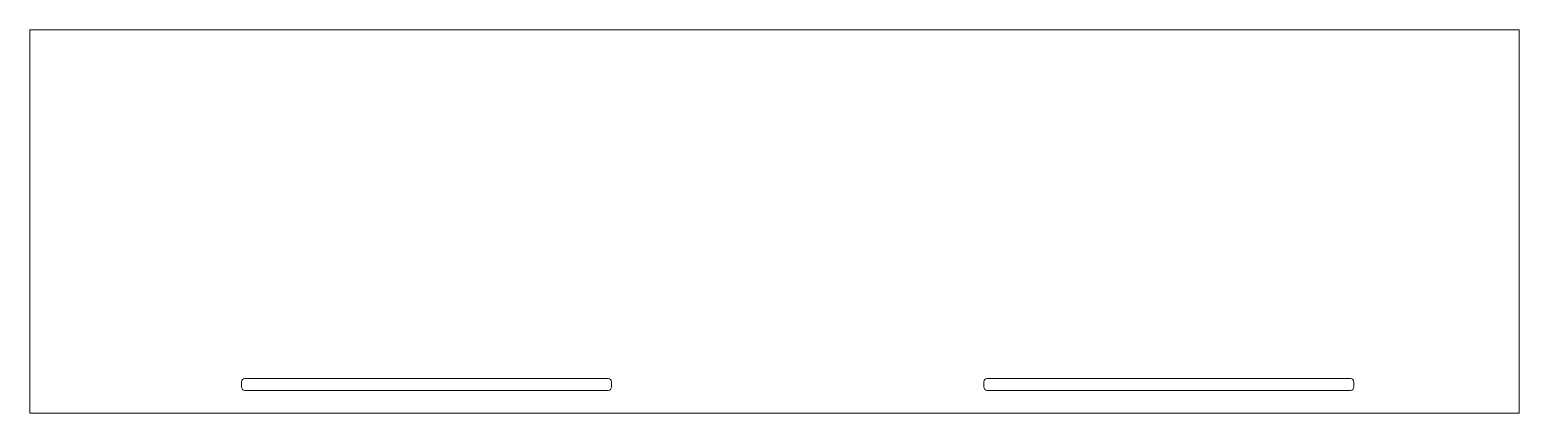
# Model space of a CAD drawing. Header units: millimetres. Extents: x -919 to 369, y 18 to 350.
import ezdxf

# ---------------------------------------------------------------- set-up
doc = ezdxf.new("R2010")
doc.units = ezdxf.units.MM

msp = doc.modelspace()

# ---------------------------------------------------------------- linework, layer by layer
at = {"color": 7, "linetype": 'Continuous', "lineweight": 15}
for p, q in [((-919, 18), (-919, 350)), ((-919, 350), (369, 350)), ((369, 350), (369, 18)), ((-736, 40.8), (-736, 45.1)), ((-419, 48.1), (-733, 48.1)), ((-416, 40.8), (-416, 45.1)), ((-94, 45.1), (-94, 40.8)), ((-91, 48.1), (223, 48.1)), ((226, 45.1), (226, 40.8)), ((-419, 37.8), (-733, 37.8)), ((-91, 37.8), (223, 37.8)), ((369, 18), (-919, 18))]:
    msp.add_line(p, q, dxfattribs=at)
for centre, start, end in [((-733, 45.1), 90, 180), ((-733, 40.8), 180, 270), ((-419, 45.1), 0, 90), ((-419, 40.8), 270, 0), ((-91, 45.1), 90, 180), ((-91, 40.8), 180, 270), ((223, 45.1), 0, 90), ((223, 40.8), 270, 0)]:
    msp.add_arc(centre, 3, start, end, dxfattribs=at)

doc.saveas('drawing.dxf')
